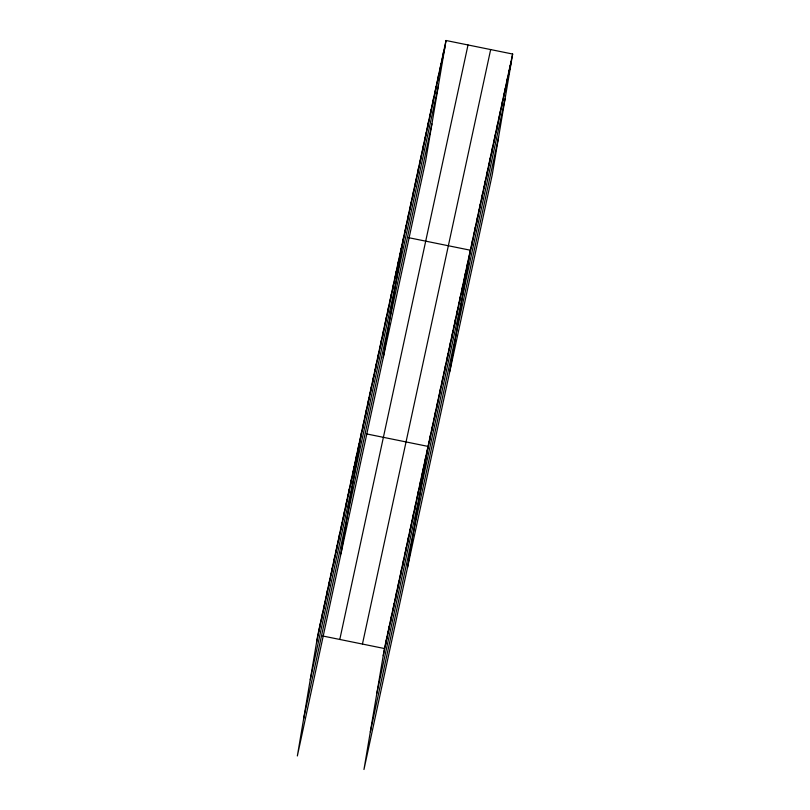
<?xml version="1.0" encoding="UTF-8"?>
<svg xmlns="http://www.w3.org/2000/svg" width="810" height="810" viewBox="0 0 810 810"><rect width="100%" height="100%" fill="white"/><g stroke="black" fill="none" stroke-linecap="round" stroke-linejoin="round"><path stroke-width="1.21" d="M319.018 630.919L320.233 623.761M321.438 619.69L322.653 612.532M323.868 608.462L325.073 601.303M326.288 597.233L327.493 590.075M328.708 586.005L329.923 578.846M331.128 574.766L332.343 567.618M333.558 563.537L334.763 556.389M335.978 552.309L337.183 545.16M338.398 541.08L339.603 533.932M340.818 529.851L342.033 522.703M343.238 518.623L344.452 511.474M345.667 507.394L346.872 500.246M348.087 496.166L349.292 489.007M350.507 484.937L351.712 477.778M352.927 473.708L354.142 466.55M355.347 462.48L356.562 455.321M357.777 451.251L358.982 444.093M340.939 553.837L361.402 432.864M362.688 428.48L363.892 421.321M365.178 416.937L366.383 409.789M367.659 405.395L368.874 398.247M370.15 393.862L371.365 386.704M372.641 382.32L373.856 375.162M375.131 370.777L376.336 363.619M377.622 359.235L378.827 352.087M380.113 347.703L381.318 340.544M382.593 336.16L383.808 329.002M385.084 324.618L386.299 317.459M387.575 313.075L388.79 305.927M390.066 301.533L391.27 294.384M392.556 290L393.761 282.842M395.047 278.458L396.252 271.299M397.528 266.915L398.743 259.767M400.018 255.373L401.233 248.224M383.262 357.656L403.724 236.682M405 232.298L406.205 225.139M407.491 220.755L408.696 213.607M409.981 209.213L411.186 202.065M412.462 197.68L413.677 190.522M414.953 186.138L416.168 178.98M417.444 174.595L418.659 167.437M419.934 163.053L421.139 155.905M422.425 151.51L423.63 144.362M424.916 139.978L426.121 132.82M427.397 128.436L428.611 121.277M429.887 116.893L431.102 109.745M432.378 105.351L433.593 98.202M434.869 93.818L436.074 86.66M437.359 82.276L438.564 75.117M439.85 70.733L441.055 63.585M442.331 59.191L443.546 52.042M446.037 40.5L425.574 161.473L297.351 755.963L317.814 634.989L446.037 40.5L512.649 54.037L492.186 175.011L363.963 769.5L384.426 648.526L512.649 54.037M385.641 644.446L386.846 637.298M388.061 633.217L389.276 626.069M390.481 621.989L391.696 614.841M392.911 610.76L394.116 603.612M395.331 599.532L396.535 592.373M397.75 588.303L398.955 581.145M400.17 577.074L401.385 569.916M402.59 565.846L403.805 558.687M405.02 554.617L406.225 547.459M407.44 543.388L408.645 536.23M409.86 532.16L411.075 525.001M412.28 520.931L413.495 513.773M414.7 509.692L415.915 502.544M417.13 498.464L418.335 491.316M419.55 487.235L420.755 480.087M421.969 476.007L423.184 468.858M424.389 464.778L425.604 457.63M407.562 567.375L428.024 446.401L366.292 433.856M429.3 442.007L430.515 434.859M431.791 430.475L433.006 423.316M434.281 418.932L435.496 411.774M436.772 407.389L437.977 400.241M439.263 395.847L440.468 388.699M441.754 384.315L442.959 377.156M444.234 372.772L445.449 365.614M446.725 361.23L447.94 354.071M449.216 349.687L450.431 342.539M451.707 338.145L452.911 330.996M454.197 326.612L455.402 319.454M456.688 315.07L457.893 307.911M459.169 303.527L460.384 296.379M461.659 291.985L462.875 284.837M464.15 280.452L465.365 273.294M466.641 268.91L467.846 261.751M449.874 371.193L470.337 250.219L408.604 237.674M471.623 245.825L472.827 238.677M474.103 234.292L475.318 227.134M476.594 222.75L477.809 215.592M479.085 211.207L480.3 204.049M481.575 199.665L482.78 192.517M484.066 188.123L485.271 180.974M486.557 176.59L487.762 169.432M489.037 165.048L490.252 157.889M491.528 153.505L492.743 146.357M494.019 141.963L495.234 134.814M496.51 130.43L497.715 123.272M499 118.888L500.205 111.729M501.491 107.345L502.696 100.197M503.972 95.803L505.187 88.654M506.463 84.27L507.678 77.112M508.953 72.728L510.168 65.57M316.599 642.148L444.822 47.658M310.25 679.712L438.473 85.212M303.699 718.409L431.922 123.91M339.795 639.454L468.018 44.965M362.445 644.061L490.668 49.562M383.221 655.675L511.444 61.185M376.863 693.238L505.086 98.749M370.322 731.936L498.545 137.447M322.694 635.982L384.426 648.526"/></g></svg>
